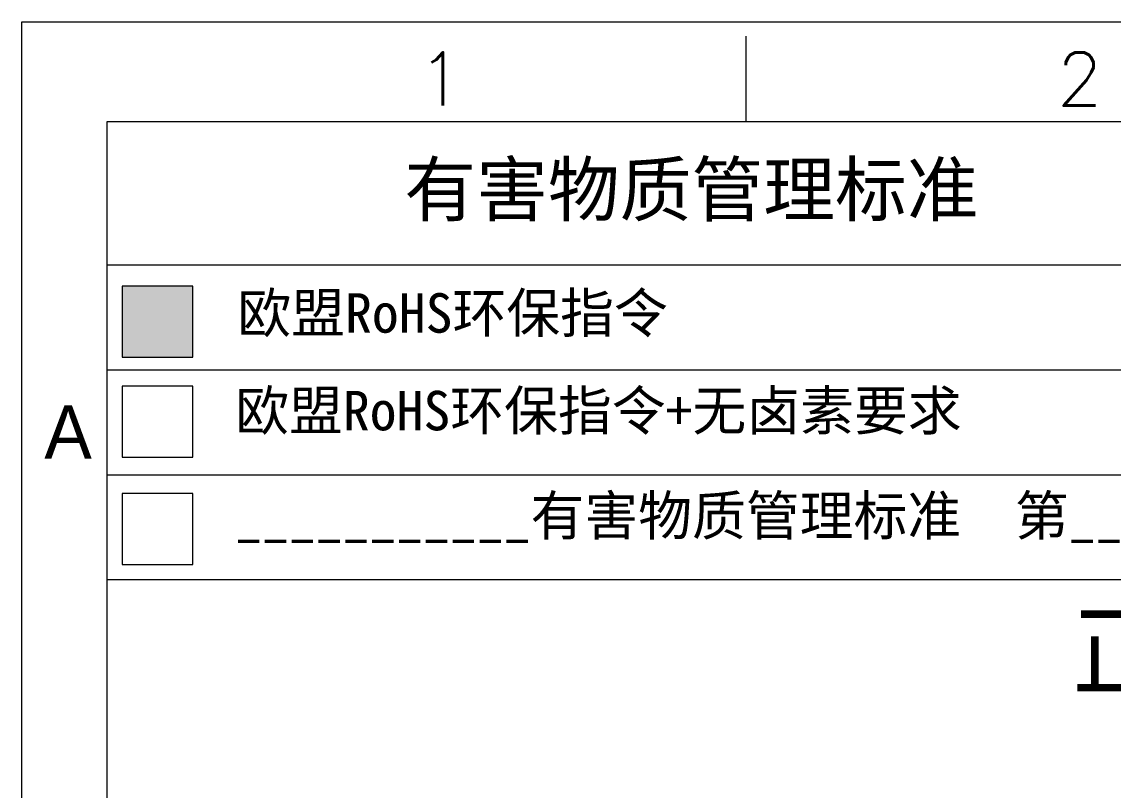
# Model space of a CAD drawing. Header units: millimetres. Extents: x 2674 to 3449, y -296 to 185.
# Drawn here: x 3209.82 to 3249.64, y -106.52 to -78.47 of the extents above; entities that cross this region are included whole.
import ezdxf

# ---------------------------------------------------------------- set-up
doc = ezdxf.new("R2010")
doc.units = ezdxf.units.MM
doc.layers.get('0').update_dxf_attribs({"lineweight": 5})
doc.layers.add('图框', color=7, linetype='Continuous', lineweight=5)
doc.styles.get("Standard").update_dxf_attribs({"font": 'txt', "bigfont": 'gbcbig.shx'})

msp = doc.modelspace()

# ---------------------------------------------------------------- hatches: boundary and pattern name
at = {"layer": '图框', "lineweight": 5}
msp.add_hatch(color=3, dxfattribs=at).paths.add_polyline_path([(3213.4749, -88.1188), (3213.4749, -90.7054), (3216.0615, -90.7054), (3216.0615, -88.1188)])

# ---------------------------------------------------------------- linework, layer by layer
at = {"lineweight": 5}
msp.add_line((3209.8166, -78.4719), (3449.1951, -78.4719), dxfattribs=at)
at = {"layer": '图框', "color": 7, "linetype": 'ByBlock', "lineweight": 5, "ltscale": 0.55}
for p, q in [((3209.8166, -248.4554), (3209.8166, -78.4719)), ((3236.2418, -82.1107), (3236.2418, -79.0014)), ((3212.9258, -245.3462), (3212.9258, -82.1107)), ((3212.9258, -82.1107), (3446.0858, -82.1107))]:
    msp.add_line(p, q, dxfattribs=at)
at = {"layer": '图框', "color": 1, "lineweight": 5}
for points in [[(3212.9258, -82.1107), (3255.882, -82.1107), (3255.882, -98.8322), (3212.9258, -98.8322)], [(3213.4749, -90.7054), (3216.0615, -90.7054), (3216.0615, -88.1188), (3213.4749, -88.1188)], [(3213.4749, -94.3569), (3216.0615, -94.3569), (3216.0615, -91.7703), (3213.4749, -91.7703)], [(3213.4749, -98.2787), (3216.0615, -98.2787), (3216.0615, -95.6921), (3213.4749, -95.6921)]]:
    msp.add_lwpolyline(points, close=True, dxfattribs=at)
at = {"layer": '图框', "color": 1, "linetype": 'Continuous', "lineweight": 5}
for points in [[(3212.9258, -87.3361), (3255.882, -87.3361)], [(3212.9258, -91.1681), (3255.882, -91.1681)], [(3212.9258, -95.0002), (3255.882, -95.0002)]]:
    msp.add_lwpolyline(points, dxfattribs=at)

# ---------------------------------------------------------------- texts
at = {"layer": '图框', "color": 7, "linetype": 'ByBlock', "lineweight": 5, "ltscale": 0.55, "width": 3.307939}
for s, insert, char_height, attachment_point in [('1', (3224.2639, -79.587), 1.9433, 1), ('2', (3247.5799, -79.587), 1.9433, 1), ('{\\f\uffd0ￂﾼﾚￃ\ufff7\ufff3w|b0|i0|c136|p54;A}', (3210.6366, -94.4172), 1.943286, 7)]:
    msp.add_mtext(s, dxfattribs=dict(at, insert=insert, char_height=char_height, attachment_point=attachment_point))
at = {"layer": '图框', "color": 1, "lineweight": 5, "attachment_point": 1}
for s, insert, char_height, width in [('{\\fSimSun|b1|i0|c134|p2;有害物质管理标准}', (3223.7724, -83.6284), 1.92, 23.150371), ('{\\fSimSun|b0|i0|c134|p2;欧盟RoHS环保指令}', (3217.6819, -88.3774), 1.44, 16.536279), ('{\\fSimSun|b0|i0|c134|p2;欧盟RoHS环保指令+无卤素要求}', (3217.6017, -91.9409), 1.44, 28.485971), ('{\\fSimSun|b0|i0|c134|p2;___________有害物质管理标准  第____版}', (3217.6017, -95.7729), 1.44, 38.128032), ('{\\fSimSun|b0|i0|c134|p2;正视图}', (3248.1308, -100.0783), 2.700215, 25.137581)]:
    msp.add_mtext(s, dxfattribs=dict(at, insert=insert, char_height=char_height, width=width))

doc.saveas('drawing.dxf')
